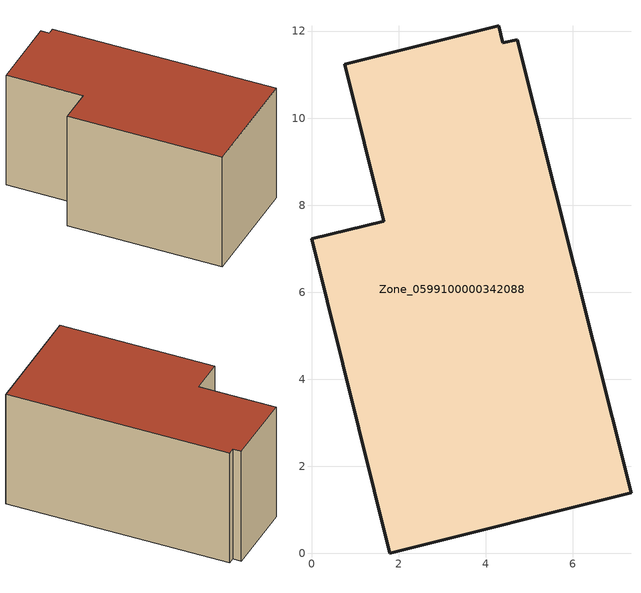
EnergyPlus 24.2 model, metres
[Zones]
Zone_0599100000342088
 floor ground (C_G): 0,7.23 1.66,7.63 0.76,11.24 4.3,12.12 4.4,11.73 4.73,11.8 7.34,1.39 1.8,0 z0
 wall outside (C_F): 1.66,7.63 0,7.23 1.8,0 7.34,1.39 4.73,11.8 4.4,11.73 4.3,12.12 0.76,11.24 1.66,7.63 z0:5.89
 roof outside (C_R): 4.73,11.8 4.4,11.73 4.3,12.12 0.76,11.24 1.66,7.63 0,7.23 1.8,0 7.34,1.39 z5.89
[BUILDING]
Pand.0599100000342088: North Axis=0; Terrain=City; Loads Convergence Tolerance Value=0.04; Temperature Convergence Tolerance Value=0.4; Solar Distribution=FullExterior; Maximum Number of Warmup Days=25; Minimum Number of Warmup Days=1
[Site:Location]
Rotterdam.The.Hague.AP_ZH_NLD Design_Conditions: Latitude=51.96; Longitude=4.45; Time Zone=1; Elevation=-4.5
[SITE:GROUNDTEMPERATURE:BUILDINGSURFACE]
18, 18, 18, 18, 18, 18, 18, 18, 18, 18, 18, 18
[MATERIAL] Thermal Absorptance=0.9; Solar Absorptance=0.7; Visible Absorptance=0.7
Name | Roughness | Thickness | Conductivity | Density | Specific Heat
G.TC.1992-2005 | MediumSmooth | 0.15 | 0.06 | 540 | 1210
F.TC.1992-2005 | Rough | 0.3 | 0.12 | 1920 | 840
R.TC.1992-2005 | MediumRough | 0.2 | 0.08 | 1500 | 1000
[CONSTRUCTION]
C_G: G.TC.1992-2005
C_F: F.TC.1992-2005
C_R: R.TC.1992-2005
[ZONE]
Zone_0599100000342088: Type=1; Multiplier=1; Ceiling Height=Autocalculate; Volume=Autocalculate; Floor Area=autocalculate; Part of Total Floor Area=Yes
[ZONEINFILTRATION:DESIGNFLOWRATE]
Infil_Zone_0599100000342088: Zone or ZoneList or Space or SpaceList=Zone_0599100000342088; Schedule=AlwaysOn; Design Flow Rate Calculation Method=Flow/Area; Flow Rate per Floor Area=0.0015; Constant Term Coefficient=1; Temperature Term Coefficient=0; Velocity Term Coefficient=0; Velocity Squared Term Coefficient=0
[HVACTEMPLATE:ZONE:IDEALLOADSAIRSYSTEM]
Zone_0599100000342088: Maximum Heating Supply Air Temperature=50; Minimum Cooling Supply Air Temperature=13; Maximum Heating Supply Air Humidity Ratio=0.0156; Minimum Cooling Supply Air Humidity Ratio=0.0077; Heating Limit=NoLimit; Cooling Limit=NoLimit; Dehumidification Control Type=ConstantSensibleHeatRatio; Cooling Sensible Heat Ratio=0.7; Dehumidification Setpoint=60; Humidification Control Type=None; Humidification Setpoint=30; Outdoor Air Method=None; Outdoor Air Flow Rate per Person=0.00944; Outdoor Air Flow Rate per Zone Floor Area=0; Outdoor Air Flow Rate per Zone=0; Demand Controlled Ventilation Type=None; Outdoor Air Economizer Type=NoEconomizer; Heat Recovery Type=None; Sensible Heat Recovery Effectiveness=0.7; Latent Heat Recovery Effectiveness=0.65
[ZONECONTROL:THERMOSTAT]
ThermostatControl_Zone_0599100000342088: Zone or ZoneList=Zone_0599100000342088; Control Type Schedule=DualSetpointControlType; Control 1=Thermostat_Zone_0599100000342088; Temperature Difference Between Cutout And Setpoint=0
[THERMOSTATSETPOINT:DUALSETPOINT]
Thermostat_Zone_0599100000342088: Heating Setpoint Temperature Schedule=HeatingSetpoint_Zone_0599100000342088; Cooling Setpoint Temperature Schedule=CoolingSetpoint_Zone_0599100000342088
[SCHEDULE:COMPACT]
HeatingSetpoint_Zone_0599100000342088: Through: 12/31, For: AllDays, Until: 24:00, 21
CoolingSetpoint_Zone_0599100000342088: Through: 12/31, For: AllDays, Until: 24:00, 24
DualSetpointControlType: Through: 12/31, For: AllDays, Until: 24:00, 4
AlwaysOn: Through: 12/31, For: AllDays, Until: 24:00, 1
